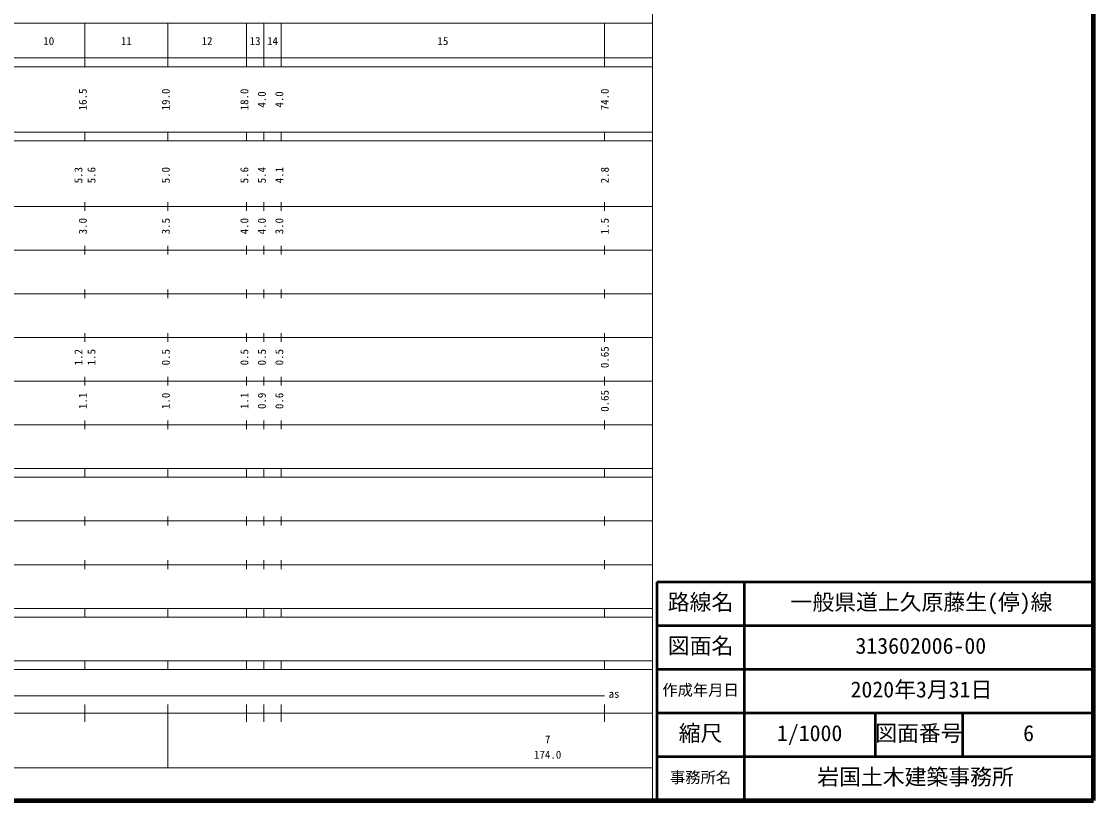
# Model space of a CAD drawing. Units: millimetres, scale not verified. Extents: x 40000 to 680000, y 20000 to 380000.
# Drawn here: x 434490 to 680000, y 20000 to 198357 of the extents above; entities that cross this region are included whole.
import ezdxf
from ezdxf.enums import TextEntityAlignment as Align

# ---------------------------------------------------------------- set-up
doc = ezdxf.new("R2010")
doc.units = ezdxf.units.MM
doc.header["$LTSCALE"] = 1000
for name, color, linetype, lineweight in [('M-SUV', 7, 'Continuous', 13), ('M-TTL', 2, 'Continuous', 140), ('M-TTL-FRAM', 2, 'Continuous', 50), ('M-TTL-TXT', 7, 'Continuous', 13)]:
    doc.layers.add(name, color=color, linetype=linetype, lineweight=lineweight)
doc.styles.add('ＭＳ ゴシック', font='')
doc.styles.get('ＭＳ ゴシック').set_extended_font_data('MS Gothic')

msp = doc.modelspace()

# ---------------------------------------------------------------- linework, layer by layer
at = {"layer": 'M-SUV'}
for p, q in [((579000, 20000), (579000, 370000)), ((68000, 198000), (579000, 198000)), ((449000, 188000), (449000, 198000)), ((468000, 188000), (468000, 198000)), ((486000, 188000), (486000, 198000)), ((490000, 188000), (490000, 198000)), ((494000, 188000), (494000, 198000)), ((568000, 188000), (568000, 198000)), ((40000, 190000), (579000, 190000)), ((40000, 188000), (579000, 188000)), ((40000, 173000), (579000, 173000)), ((449000, 171000), (449000, 173000)), ((468000, 171000), (468000, 173000)), ((486000, 171000), (486000, 173000)), ((490000, 171000), (490000, 173000)), ((494000, 171000), (494000, 173000)), ((568000, 171000), (568000, 173000)), ((40000, 171000), (579000, 171000)), ((40000, 156000), (579000, 156000)), ((449000, 155000), (449000, 157000)), ((468000, 155000), (468000, 157000)), ((486000, 155000), (486000, 157000)), ((490000, 155000), (490000, 157000)), ((494000, 155000), (494000, 157000)), ((568000, 155000), (568000, 157000)), ((46000, 146000), (579000, 146000)), ((449000, 145000), (449000, 147000)), ((468000, 145000), (468000, 147000)), ((486000, 145000), (486000, 147000)), ((490000, 145000), (490000, 147000)), ((494000, 145000), (494000, 147000)), ((568000, 145000), (568000, 147000)), ((52000, 136000), (579000, 136000)), ((449000, 135000), (449000, 137000)), ((468000, 135000), (468000, 137000)), ((486000, 135000), (486000, 137000)), ((490000, 135000), (490000, 137000)), ((494000, 135000), (494000, 137000)), ((568000, 135000), (568000, 137000)), ((46000, 126000), (579000, 126000)), ((449000, 125000), (449000, 127000)), ((468000, 125000), (468000, 127000)), ((486000, 125000), (486000, 127000)), ((490000, 125000), (490000, 127000)), ((494000, 125000), (494000, 127000)), ((568000, 125000), (568000, 127000)), ((52000, 116000), (579000, 116000)), ((449000, 115000), (449000, 117000)), ((468000, 115000), (468000, 117000)), ((486000, 115000), (486000, 117000)), ((490000, 115000), (490000, 117000)), ((494000, 115000), (494000, 117000)), ((568000, 115000), (568000, 117000)), ((46000, 106000), (579000, 106000)), ((449000, 105000), (449000, 107000)), ((468000, 105000), (468000, 107000)), ((486000, 105000), (486000, 107000)), ((490000, 105000), (490000, 107000)), ((494000, 105000), (494000, 107000)), ((568000, 105000), (568000, 107000)), ((40000, 96000), (579000, 96000)), ((449000, 94000), (449000, 96000)), ((468000, 94000), (468000, 96000)), ((486000, 94000), (486000, 96000)), ((490000, 94000), (490000, 96000)), ((494000, 94000), (494000, 96000)), ((568000, 94000), (568000, 96000)), ((40000, 94000), (579000, 94000)), ((49000, 84000), (579000, 84000)), ((449000, 83000), (449000, 85000)), ((468000, 83000), (468000, 85000)), ((486000, 83000), (486000, 85000)), ((490000, 83000), (490000, 85000)), ((494000, 83000), (494000, 85000)), ((568000, 83000), (568000, 85000)), ((40000, 74000), (579000, 74000)), ((449000, 73000), (449000, 75000)), ((468000, 73000), (468000, 75000)), ((486000, 73000), (486000, 75000)), ((490000, 73000), (490000, 75000)), ((494000, 73000), (494000, 75000)), ((568000, 73000), (568000, 75000)), ((40000, 64000), (579000, 64000)), ((449000, 62000), (449000, 64000)), ((468000, 62000), (468000, 64000)), ((486000, 62000), (486000, 64000)), ((490000, 62000), (490000, 64000)), ((494000, 62000), (494000, 64000)), ((568000, 62000), (568000, 64000)), ((40000, 62000), (579000, 62000)), ((40000, 52000), (579000, 52000)), ((449000, 50000), (449000, 52000)), ((468000, 50000), (468000, 52000)), ((486000, 50000), (486000, 52000)), ((490000, 50000), (490000, 52000)), ((494000, 50000), (494000, 52000)), ((568000, 50000), (568000, 52000)), ((40000, 50000), (579000, 50000)), ((71000, 44000), (568000, 44000)), ((449000, 38000), (449000, 42000)), ((468000, 27500), (468000, 42000)), ((486000, 38000), (486000, 42000)), ((490000, 38000), (490000, 42000)), ((494000, 38000), (494000, 42000)), ((568000, 38000), (568000, 42000)), ((40000, 40000), (579000, 40000)), ((68000, 27500), (579000, 27500))]:
    msp.add_line(p, q, dxfattribs=at)
at = {"layer": 'M-TTL'}
for p, q in [((680000, 20000), (680000, 380000)), ((40000, 20000), (680000, 20000))]:
    msp.add_line(p, q, dxfattribs=at)
at = {"layer": 'M-TTL-FRAM'}
for p, q in [((680000, 70000), (580000, 70000)), ((580000, 70000), (580000, 20000)), ((600000, 70000), (600000, 20000)), ((680000, 60000), (580000, 60000)), ((680000, 50000), (580000, 50000)), ((680000, 40000), (580000, 40000)), ((630000, 40000), (630000, 30000)), ((650000, 40000), (650000, 30000)), ((680000, 30000), (580000, 30000))]:
    msp.add_line(p, q, dxfattribs=at)

# ---------------------------------------------------------------- texts
at = {"layer": 'M-SUV', "style": 'ＭＳ ゴシック'}
for s, p in [('10', (439500, 192405)), ('11', (457250, 192405)), ('12', (475750, 192405)), ('13', (486750, 192405)), ('14', (490750, 192405)), ('15', (529750, 192405)), ('as', (568937, 42972)), ('7', (554375, 32523)), ('174.0', (551875, 29033))]:
    msp.add_text(s, height=1833, dxfattribs=at).set_placement(p, align=Align.BOTTOM_LEFT)
for s, p in [('16.5', (450000, 178000)), ('19.0', (469000, 178000)), ('18.0', (487000, 178000)), ('4.0', (491000, 178625)), ('4.0', (495000, 178625)), ('74.0', (569528, 178000)), ('5.3', (449000, 161299)), ('5.6', (451986, 161299)), ('5.0', (469000, 161299)), ('5.6', (487000, 161299)), ('5.4', (491000, 161299)), ('4.1', (495000, 161299)), ('2.8', (569528, 161299)), ('3.0', (450000, 149625)), ('3.5', (469000, 149625)), ('4.0', (487000, 149625)), ('4.0', (491000, 149625)), ('3.0', (495000, 149625)), ('1.5', (569528, 149625)), ('1.2', (449000, 119625)), ('1.5', (451986, 119625)), ('0.5', (469000, 119625)), ('0.5', (487000, 119625)), ('0.5', (491000, 119625)), ('0.5', (495000, 119625)), ('0.65', (569528, 119000)), ('1.1', (450000, 109625)), ('1.0', (469000, 109625)), ('1.1', (487000, 109625)), ('0.9', (491000, 109625)), ('0.6', (495000, 109625)), ('0.65', (569528, 109000))]:
    msp.add_text(s, height=1833, rotation=90, dxfattribs=at).set_placement(p, align=Align.BOTTOM_LEFT)
at = {"layer": 'M-TTL-TXT', "style": 'ＭＳ ゴシック'}
for s, height, p in [('路線名', 3666, (582500, 62500)), ('路線名', 3666, (582500, 62500)), ('一般県道上久原藤生(停)線', 3666, (610605, 62500)), ('図面名', 3666, (582500, 52500)), ('図面名', 3666, (582500, 52500)), ('313602006-00', 3666, (625480, 52500)), ('作成年月日', 2566, (581250, 43250)), ('作成年月日', 2566, (581250, 43250)), ('2020年3月31日', 3666, (624355, 42500)), ('縮尺', 3666, (585000, 32500)), ('縮尺', 3666, (585000, 32500)), ('1/1000', 3666, (607500, 32500)), ('図面番号', 3666, (630000, 32500)), ('図面番号', 3666, (630000, 32500)), ('6', 3666, (663880, 32500)), ('岩国土木建築事務所 ', 3666, (616730, 22500)), ('事務所名', 2566, (583000, 23250)), ('事務所名', 2566, (583000, 23250))]:
    msp.add_text(s, height=height, dxfattribs=at).set_placement(p, align=Align.BOTTOM_LEFT)

doc.saveas('drawing.dxf')
